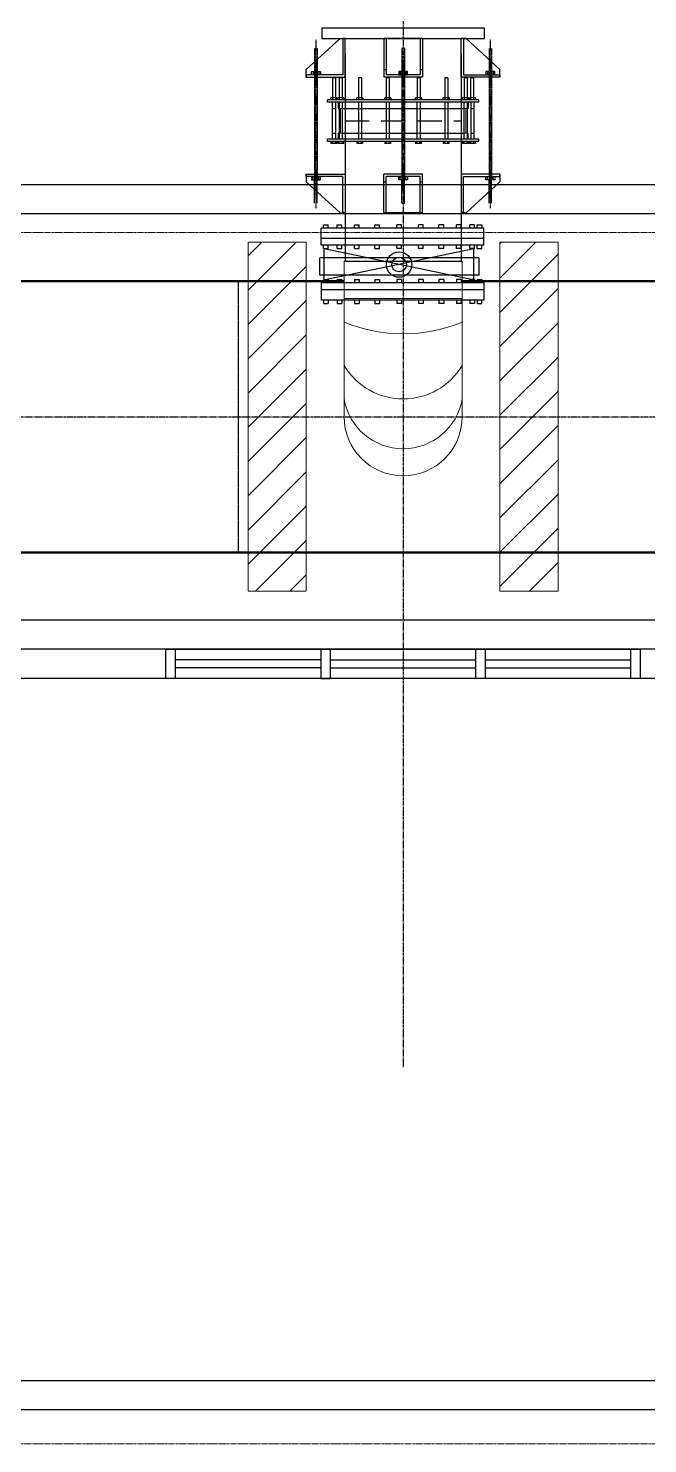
# Model space of a CAD drawing. Header units: inches. Extents: x 86328 to 235202, y 68629 to 184293.
# Drawn here: x 159816 to 163014, y 120941 to 128245 of the extents above; entities that cross this region are included whole.
import ezdxf

# ---------------------------------------------------------------- set-up
doc = ezdxf.new("R2010")
doc.units = ezdxf.units.IN
doc.header["$MEASUREMENT"] = 0
for name, pattern in [('CENTER', [2, 1.25, -0.25, 0.25, -0.25]), ('HIDDEN', [0.375, 0.25, -0.125]), ('PHANTOM2', [1.25, 0.625, -0.125, 0.125, -0.125, 0.125, -0.125])]:
    doc.linetypes.add(name, pattern=pattern)
for name, color, linetype, lineweight in [('.5', 8, 'Continuous', 0), ('DIM', 251, 'Continuous', 0), ('hid', 8, 'HIDDEN', 0)]:
    doc.layers.add(name, color=color, linetype=linetype, lineweight=lineweight)
for name, color, linetype in [('1', 1, 'CENTER'), ('2', 2, 'HIDDEN'), ('pipes', 2, 'Continuous'), ('sleeve type coupling', 1, 'Continuous'), ('steel elbow 90deg', 3, 'Continuous')]:
    doc.layers.add(name, color=color, linetype=linetype)

msp = doc.modelspace()

# ---------------------------------------------------------------- linework, layer by layer
at = {"layer": '.5', "color": 8, "linetype": 'CENTER', "ltscale": 10}
for p, q in [((193391.9, 127191.7), (128877.6, 127191.7)), ((193391.9, 120941.2), (128877.6, 120941.2))]:
    msp.add_line(p, q, dxfattribs=at)
at = {"color": 8, "linetype": 'PHANTOM2', "ltscale": 20}
for p, q in [((161751.3, 146225.9), (161751.3, 122881.3)), ((148901.3, 126240.5), (176383.6, 126240.5))]:
    msp.add_line(p, q, dxfattribs=at)
at = {"color": 8}
for p, q in [((161251.3, 128032.6), (161426.3, 128192.6)), ((162171.3, 128244.6), (161331.3, 128244.6)), ((161331.3, 128244.6), (161331.3, 128192.6)), ((161331.3, 128192.6), (162171.3, 128192.6)), ((161426.3, 128192.6), (161451.3, 128192.6)), ((161451.3, 128192.6), (161439.3, 128192.6)), ((161439.3, 128192.6), (161439.3, 128004.6)), ((161451.3, 127992.6), (161451.3, 128192.6)), ((161651.3, 128192.6), (161651.3, 127992.6)), ((161851.3, 128192.6), (161651.3, 128192.6)), ((161663.3, 128192.6), (161663.3, 128004.6)), ((161839.3, 128192.6), (161839.3, 128004.6)), ((161851.3, 128192.6), (161851.3, 127992.6)), ((162076.3, 128192.6), (162051.3, 128192.6)), ((162051.3, 128192.6), (162063.3, 128192.6)), ((162051.3, 127992.6), (162051.3, 128192.6)), ((162063.3, 128192.6), (162063.3, 128004.6)), ((162251.3, 128032.6), (162076.3, 128192.6)), ((162171.3, 128192.6), (162171.3, 128244.6)), ((161251.3, 127992.6), (161251.3, 128032.6)), ((161651.3, 128032.6), (161663.3, 128032.6)), ((161839.3, 128032.6), (161851.3, 128032.6)), ((162251.3, 127992.6), (162251.3, 128032.6)), ((161439.3, 128004.6), (161251.3, 128004.6)), ((161251.3, 128004.6), (161251.3, 127992.6)), ((161251.3, 127992.6), (161451.3, 127992.6)), ((161851.3, 127992.6), (161651.3, 127992.6)), ((161839.3, 128004.6), (161663.3, 128004.6)), ((162251.3, 127992.6), (162051.3, 127992.6)), ((162063.3, 128004.6), (162251.3, 128004.6)), ((162251.3, 128004.6), (162251.3, 127992.6)), ((161251.3, 127492.2), (161251.3, 127452.2)), ((161251.3, 127480.2), (161251.3, 127492.2)), ((161251.3, 127492.2), (161451.3, 127492.2)), ((161439.3, 127480.2), (161251.3, 127480.2)), ((161251.3, 127452.2), (161426.3, 127292.2)), ((161439.3, 127292.2), (161439.3, 127480.2)), ((161451.3, 127492.2), (161451.3, 127292.2)), ((161651.3, 127292.2), (161651.3, 127492.2)), ((161851.3, 127492.2), (161651.3, 127492.2)), ((161651.3, 127452.2), (161663.3, 127452.2)), ((161663.3, 127292.2), (161663.3, 127480.2)), ((161839.3, 127480.2), (161663.3, 127480.2)), ((161839.3, 127292.2), (161839.3, 127480.2)), ((161839.3, 127452.2), (161851.3, 127452.2)), ((161851.3, 127292.2), (161851.3, 127492.2)), ((162251.3, 127492.2), (162051.3, 127492.2)), ((162051.3, 127492.2), (162051.3, 127292.2)), ((162063.3, 127292.2), (162063.3, 127480.2)), ((162063.3, 127480.2), (162251.3, 127480.2)), ((162251.3, 127452.2), (162076.3, 127292.2)), ((162251.3, 127492.2), (162251.3, 127452.2)), ((162251.3, 127480.2), (162251.3, 127492.2)), ((161340.9, 127230.7), (161365.1, 127230.7)), ((161340.9, 127213.5), (161340.9, 127230.7)), ((161365.1, 127213.5), (161365.1, 127230.7)), ((161410.2, 127230.7), (161434.4, 127230.7)), ((161410.2, 127213.5), (161410.2, 127230.7)), ((161426.3, 127292.2), (161451.3, 127292.2)), ((161434.4, 127213.5), (161434.4, 127230.7)), ((161451.3, 127292.2), (161439.3, 127292.2)), ((161500.4, 127230.7), (161524.7, 127230.7)), ((161500.4, 127213.5), (161500.4, 127230.7)), ((161524.7, 127213.5), (161524.7, 127230.7)), ((161605.6, 127230.7), (161629.8, 127230.7)), ((161605.6, 127213.5), (161605.6, 127230.7)), ((161629.8, 127213.5), (161629.8, 127230.7)), ((161851.3, 127292.2), (161651.3, 127292.2)), ((161718.4, 127213.5), (161718.4, 127230.7)), ((161742.6, 127230.7), (161718.4, 127230.7)), ((161742.6, 127213.5), (161742.6, 127230.7)), ((161831.2, 127213.5), (161831.2, 127230.7)), ((161855.5, 127230.7), (161831.2, 127230.7)), ((161855.5, 127213.5), (161855.5, 127230.7)), ((161936.3, 127213.5), (161936.3, 127230.7)), ((161960.6, 127230.7), (161936.3, 127230.7)), ((161960.6, 127213.5), (161960.6, 127230.7)), ((162026.6, 127213.5), (162026.6, 127230.7)), ((162050.9, 127230.7), (162026.6, 127230.7)), ((162050.9, 127213.5), (162050.9, 127230.7)), ((162076.3, 127292.2), (162051.3, 127292.2)), ((162051.3, 127292.2), (162063.3, 127292.2)), ((162095.9, 127213.5), (162095.9, 127230.7)), ((162120.1, 127230.7), (162095.9, 127230.7)), ((162120.1, 127213.5), (162120.1, 127230.7)), ((162134.1, 127213.5), (162134.1, 127230.7)), ((162134.1, 127230.7), (162158.4, 127230.7)), ((162158.4, 127230.7), (162158.4, 127213.5)), ((162168.7, 127213.5), (161328.7, 127213.5)), ((161328.7, 127124.8), (161328.7, 127213.5)), ((162168.7, 127160.8), (161328.7, 127160.8)), ((162168.7, 127124.8), (162168.7, 127213.5)), ((162168.7, 127124.8), (161328.7, 127124.8)), ((161340.9, 127107.6), (161340.9, 127124.8)), ((161340.9, 126946.8), (162116.8, 127107.6)), ((161340.9, 127107.6), (161365.1, 127107.6)), ((161344.3, 127107.6), (162120.1, 126946.8)), ((161344.3, 126929.6), (161344.3, 127107.6)), ((161365.1, 127107.6), (161365.1, 127124.8)), ((161410.2, 127107.6), (161410.2, 127124.8)), ((161410.2, 127107.6), (161434.4, 127107.6)), ((161434.4, 127107.6), (161434.4, 127124.8)), ((161500.4, 127107.6), (161500.4, 127124.8)), ((161500.4, 127107.6), (161524.7, 127107.6)), ((161524.7, 127107.6), (161524.7, 127124.8)), ((161605.6, 127107.6), (161605.6, 127124.8)), ((161605.6, 127107.6), (161629.8, 127107.6)), ((161629.8, 127107.6), (161629.8, 127124.8)), ((161718.4, 127107.6), (161718.4, 127124.8)), ((161742.6, 127107.6), (161718.4, 127107.6)), ((161742.6, 127107.6), (161742.6, 127124.8)), ((161831.2, 127107.6), (161831.2, 127124.8)), ((161855.5, 127107.6), (161831.2, 127107.6)), ((161855.5, 127107.6), (161855.5, 127124.8)), ((161936.3, 127107.6), (161936.3, 127124.8)), ((161960.6, 127107.6), (161936.3, 127107.6)), ((161960.6, 127107.6), (161960.6, 127124.8)), ((162026.6, 127107.6), (162026.6, 127124.8)), ((162050.9, 127107.6), (162026.6, 127107.6)), ((162050.9, 127107.6), (162050.9, 127124.8)), ((162095.9, 127107.6), (162095.9, 127124.8)), ((162120.1, 127107.6), (162095.9, 127107.6)), ((162116.8, 126929.6), (162116.8, 127107.6)), ((162120.1, 127107.6), (162120.1, 127124.8)), ((162134.1, 127107.6), (162134.1, 127124.8)), ((162134.1, 127107.6), (162158.4, 127107.6)), ((162158.4, 127107.6), (162158.4, 127124.8)), ((161344.3, 127060.4), (161321.1, 127060.4)), ((162144.4, 127060.4), (162116.8, 127060.4)), ((161344.3, 126970.1), (161321.1, 126970.1)), ((161340.9, 126947.7), (161365.1, 126947.7)), ((161340.9, 126947.7), (161340.9, 126930.5)), ((161365.1, 126947.7), (161365.1, 126930.5)), ((161410.2, 126947.7), (161434.4, 126947.7)), ((161410.2, 126947.7), (161410.2, 126930.5)), ((161434.4, 126947.7), (161434.4, 126930.5)), ((161500.4, 126947.7), (161524.7, 126947.7)), ((161500.4, 126947.7), (161500.4, 126930.5)), ((161524.7, 126947.7), (161524.7, 126930.5)), ((161605.6, 126947.7), (161629.8, 126947.7)), ((161605.6, 126947.7), (161605.6, 126930.5)), ((161629.8, 126947.7), (161629.8, 126930.5)), ((161718.4, 126947.7), (161718.4, 126930.5)), ((161742.6, 126947.7), (161718.4, 126947.7)), ((161742.6, 126947.7), (161742.6, 126930.5)), ((161831.2, 126947.7), (161831.2, 126930.5)), ((161855.5, 126947.7), (161831.2, 126947.7)), ((161855.5, 126947.7), (161855.5, 126930.5)), ((161936.3, 126947.7), (161936.3, 126930.5)), ((161960.6, 126947.7), (161936.3, 126947.7)), ((161960.6, 126947.7), (161960.6, 126930.5)), ((162026.6, 126947.7), (162026.6, 126930.5)), ((162050.9, 126947.7), (162026.6, 126947.7)), ((162050.9, 126947.7), (162050.9, 126930.5)), ((162095.9, 126947.7), (162095.9, 126930.5)), ((162120.1, 126947.7), (162095.9, 126947.7)), ((162144.4, 126970.1), (162116.8, 126970.1)), ((162120.1, 126947.7), (162120.1, 126930.5)), ((162134.1, 126947.7), (162134.1, 126930.5)), ((162134.1, 126947.7), (162158.4, 126947.7)), ((162158.4, 126947.7), (162158.4, 126930.5)), ((161328.7, 126930.5), (161328.7, 126842.5)), ((162168.7, 126930.5), (161328.7, 126930.5)), ((162168.7, 126894.5), (161328.7, 126894.5)), ((162168.7, 126930.5), (162168.7, 126842.5)), ((162168.7, 126842.5), (161328.7, 126842.5)), ((161340.9, 126842.5), (161340.9, 126825.2)), ((161340.9, 126825.2), (161365.1, 126825.2)), ((161365.1, 126842.5), (161365.1, 126825.2)), ((161410.2, 126842.5), (161410.2, 126825.2)), ((161410.2, 126825.2), (161434.4, 126825.2)), ((161434.4, 126842.5), (161434.4, 126825.2)), ((161500.4, 126842.5), (161500.4, 126825.2)), ((161500.4, 126825.2), (161524.7, 126825.2)), ((161524.7, 126842.5), (161524.7, 126825.2)), ((161605.6, 126842.5), (161605.6, 126825.2)), ((161605.6, 126825.2), (161629.8, 126825.2)), ((161629.8, 126842.5), (161629.8, 126825.2)), ((161718.4, 126842.5), (161718.4, 126825.2)), ((161742.6, 126825.2), (161718.4, 126825.2)), ((161742.6, 126842.5), (161742.6, 126825.2)), ((161831.2, 126842.5), (161831.2, 126825.2)), ((161855.5, 126825.2), (161831.2, 126825.2)), ((161855.5, 126842.5), (161855.5, 126825.2)), ((161936.3, 126842.5), (161936.3, 126825.2)), ((161960.6, 126825.2), (161936.3, 126825.2)), ((161960.6, 126842.5), (161960.6, 126825.2)), ((162026.6, 126842.5), (162026.6, 126825.2)), ((162050.9, 126825.2), (162026.6, 126825.2)), ((162050.9, 126842.5), (162050.9, 126825.2)), ((162095.9, 126842.5), (162095.9, 126825.2)), ((162120.1, 126825.2), (162095.9, 126825.2)), ((162120.1, 126842.5), (162120.1, 126825.2)), ((162134.1, 126842.5), (162134.1, 126825.2)), ((162134.1, 126825.2), (162158.4, 126825.2)), ((162158.4, 126825.2), (162158.4, 126842.5))]:
    msp.add_line(p, q, dxfattribs=at)
at = {"color": 8, "lineweight": -3, "ltscale": 5}
msp.add_line((162164.1, 128244.6), (161338.5, 128244.6), dxfattribs=at)
at = {"color": 8, "linetype": 'HIDDEN'}
for p, q in [((161321.1, 126970.1), (161321.1, 127060.4)), ((162116.8, 127060.4), (161344.3, 127060.4)), ((162144.4, 126970.1), (162144.4, 127060.4)), ((162116.8, 126970.1), (161344.3, 126970.1))]:
    msp.add_line(p, q, dxfattribs=at)
at = {"color": 8}
for radius in [65.7, 37.5]:
    msp.add_circle((161730.5, 127025.3), radius, dxfattribs=at)
at = {"layer": '1', "color": 8, "linetype": 'CENTER', "ltscale": 0.09}
for p, q in [((161301.3, 128186.7), (161301.3, 127316.9)), ((162201.3, 128186.7), (162201.3, 127316.9))]:
    msp.add_line(p, q, dxfattribs=at)
at = {"layer": '1', "color": 8}
for p, q in [((161294.7, 128142.6), (161294.7, 127480.2)), ((161294.7, 128142.6), (161294.7, 128021.8)), ((161307.9, 128142.6), (161307.9, 127480.2)), ((161307.9, 128142.6), (161307.9, 128021.8)), ((161744.7, 128142.6), (161744.7, 127480.2)), ((161744.7, 128142.6), (161744.7, 128021.8)), ((161744.7, 128142.6), (161757.9, 128142.6)), ((161744.7, 128142.6), (161757.9, 128142.6)), ((161757.9, 128142.6), (161757.9, 127480.2)), ((161757.9, 128142.6), (161757.9, 128021.8)), ((162194.7, 128142.6), (162194.7, 127480.2)), ((162194.7, 128142.6), (162194.7, 128021.8)), ((162207.9, 128142.6), (162207.9, 127480.2)), ((162207.9, 128142.6), (162207.9, 128021.8)), ((161307.9, 128079.1), (161294.7, 128079.1)), ((161307.9, 128079.1), (161294.7, 128079.1)), ((161307.9, 128075.1), (161294.7, 128075.1)), ((161307.9, 128075.1), (161294.7, 128075.1)), ((161307.9, 128075.1), (161294.7, 128075.1)), ((161307.9, 128075.1), (161294.7, 128075.1)), ((161307.9, 128071), (161294.7, 128071)), ((161307.9, 128071), (161294.7, 128071)), ((161307.9, 128067.2), (161294.7, 128067.2)), ((161307.9, 128067.2), (161294.7, 128067.2)), ((161307.9, 128063.1), (161294.7, 128063.1)), ((161307.9, 128063.1), (161294.7, 128063.1)), ((161307.9, 128063.1), (161294.7, 128063.1)), ((161307.9, 128063.1), (161294.7, 128063.1)), ((161307.9, 128059), (161294.7, 128059)), ((161307.9, 128059), (161294.7, 128059)), ((161307.9, 128054.9), (161294.7, 128054.9)), ((161307.9, 128054.9), (161294.7, 128054.9)), ((161307.9, 128050.8), (161294.7, 128050.8)), ((161307.9, 128050.8), (161294.7, 128050.8)), ((161307.9, 128046.7), (161294.7, 128046.7)), ((161307.9, 128046.7), (161294.7, 128046.7)), ((161307.9, 128042.6), (161294.7, 128042.6)), ((161307.9, 128042.6), (161294.7, 128042.6)), ((161307.9, 128038.6), (161294.7, 128038.6)), ((161307.9, 128038.6), (161294.7, 128038.6)), ((161307.9, 128034.5), (161294.7, 128034.5)), ((161307.9, 128034.5), (161294.7, 128034.5)), ((161307.9, 128030.4), (161294.7, 128030.4)), ((161307.9, 128030.4), (161294.7, 128030.4)), ((161744.7, 128079.1), (161757.9, 128079.1)), ((161744.7, 128079.1), (161757.9, 128079.1)), ((161744.7, 128075.1), (161757.9, 128075.1)), ((161744.7, 128075.1), (161757.9, 128075.1)), ((161744.7, 128075.1), (161757.9, 128075.1)), ((161744.7, 128075.1), (161757.9, 128075.1)), ((161744.7, 128071), (161757.9, 128071)), ((161744.7, 128071), (161757.9, 128071)), ((161744.7, 128067.2), (161757.9, 128067.2)), ((161744.7, 128067.2), (161757.9, 128067.2)), ((161744.7, 128063.1), (161757.9, 128063.1)), ((161744.7, 128063.1), (161757.9, 128063.1)), ((161744.7, 128063.1), (161757.9, 128063.1)), ((161744.7, 128063.1), (161757.9, 128063.1)), ((161744.7, 128059), (161757.9, 128059)), ((161744.7, 128059), (161757.9, 128059)), ((161744.7, 128054.9), (161757.9, 128054.9)), ((161744.7, 128054.9), (161757.9, 128054.9)), ((161744.7, 128050.8), (161757.9, 128050.8)), ((161744.7, 128050.8), (161757.9, 128050.8)), ((161744.7, 128046.7), (161757.9, 128046.7)), ((161744.7, 128046.7), (161757.9, 128046.7)), ((161744.7, 128042.6), (161757.9, 128042.6)), ((161744.7, 128042.6), (161757.9, 128042.6)), ((161744.7, 128038.6), (161757.9, 128038.6)), ((161744.7, 128038.6), (161757.9, 128038.6)), ((161744.7, 128034.5), (161757.9, 128034.5)), ((161744.7, 128034.5), (161757.9, 128034.5)), ((161744.7, 128030.4), (161757.9, 128030.4)), ((161744.7, 128030.4), (161757.9, 128030.4)), ((162194.7, 128079.1), (162207.9, 128079.1)), ((162194.7, 128079.1), (162207.9, 128079.1)), ((162194.7, 128075.1), (162207.9, 128075.1)), ((162194.7, 128075.1), (162207.9, 128075.1)), ((162194.7, 128075.1), (162207.9, 128075.1)), ((162194.7, 128075.1), (162207.9, 128075.1)), ((162194.7, 128071), (162207.9, 128071)), ((162194.7, 128071), (162207.9, 128071)), ((162194.7, 128067.2), (162207.9, 128067.2)), ((162194.7, 128067.2), (162207.9, 128067.2)), ((162194.7, 128063.1), (162207.9, 128063.1)), ((162194.7, 128063.1), (162207.9, 128063.1)), ((162194.7, 128063.1), (162207.9, 128063.1)), ((162194.7, 128063.1), (162207.9, 128063.1)), ((162194.7, 128059), (162207.9, 128059)), ((162194.7, 128059), (162207.9, 128059)), ((162194.7, 128054.9), (162207.9, 128054.9)), ((162194.7, 128054.9), (162207.9, 128054.9)), ((162194.7, 128050.8), (162207.9, 128050.8)), ((162194.7, 128050.8), (162207.9, 128050.8)), ((162194.7, 128046.7), (162207.9, 128046.7)), ((162194.7, 128046.7), (162207.9, 128046.7)), ((162194.7, 128042.6), (162207.9, 128042.6)), ((162194.7, 128042.6), (162207.9, 128042.6)), ((162194.7, 128038.6), (162207.9, 128038.6)), ((162194.7, 128038.6), (162207.9, 128038.6)), ((162194.7, 128034.5), (162207.9, 128034.5)), ((162194.7, 128034.5), (162207.9, 128034.5)), ((162194.7, 128030.4), (162207.9, 128030.4)), ((162194.7, 128030.4), (162207.9, 128030.4)), ((161278.5, 128004.6), (161278.5, 128021.8)), ((161278.5, 128021.8), (161324.1, 128021.8)), ((161278.5, 128004.6), (161278.5, 128021.8)), ((161278.5, 128021.8), (161324.1, 128021.8)), ((161324.1, 128004.6), (161278.5, 128004.6)), ((161324.1, 128004.6), (161278.5, 128004.6)), ((161286.7, 128021.8), (161286.7, 128004.6)), ((161286.7, 128021.8), (161286.7, 128004.6)), ((161307.9, 128026.3), (161294.7, 128026.3)), ((161307.9, 128026.3), (161294.7, 128026.3)), ((161307.9, 128022.2), (161294.7, 128022.2)), ((161307.9, 128022.2), (161294.7, 128022.2)), ((161307.9, 128001.8), (161294.7, 128001.8)), ((161307.9, 128001.8), (161294.7, 128001.8)), ((161307.9, 127997.7), (161294.7, 127997.7)), ((161307.9, 127997.7), (161294.7, 127997.7)), ((161307.9, 127993.6), (161294.7, 127993.6)), ((161307.9, 127993.6), (161294.7, 127993.6)), ((161307.9, 127989.5), (161294.7, 127989.5)), ((161307.9, 127989.5), (161294.7, 127989.5)), ((161307.9, 127985.4), (161294.7, 127985.4)), ((161307.9, 127985.4), (161294.7, 127985.4)), ((161307.9, 127981.3), (161294.7, 127981.3)), ((161307.9, 127981.3), (161294.7, 127981.3)), ((161307.9, 127977.3), (161294.7, 127977.3)), ((161307.9, 127977.3), (161294.7, 127977.3)), ((161307.9, 127973.2), (161294.7, 127973.2)), ((161307.9, 127973.2), (161294.7, 127973.2)), ((161315.9, 128021.8), (161315.9, 128004.6)), ((161315.9, 128021.8), (161315.9, 128004.6)), ((161324.1, 128021.8), (161324.1, 128004.6)), ((161324.1, 128021.8), (161324.1, 128004.6)), ((161774.1, 128021.8), (161728.5, 128021.8)), ((161728.5, 128021.8), (161728.5, 128004.6)), ((161774.1, 128021.8), (161728.5, 128021.8)), ((161728.5, 128021.8), (161728.5, 128004.6)), ((161728.5, 128004.6), (161774.1, 128004.6)), ((161728.5, 128004.6), (161774.1, 128004.6)), ((161736.7, 128021.8), (161736.7, 128004.6)), ((161736.7, 128021.8), (161736.7, 128004.6)), ((161744.7, 128026.3), (161757.9, 128026.3)), ((161744.7, 128026.3), (161757.9, 128026.3)), ((161744.7, 128022.2), (161757.9, 128022.2)), ((161744.7, 128022.2), (161757.9, 128022.2)), ((161744.7, 128001.8), (161757.9, 128001.8)), ((161744.7, 128001.8), (161757.9, 128001.8)), ((161744.7, 127997.7), (161757.9, 127997.7)), ((161744.7, 127997.7), (161757.9, 127997.7)), ((161744.7, 127993.6), (161757.9, 127993.6)), ((161744.7, 127993.6), (161757.9, 127993.6)), ((161744.7, 127989.5), (161757.9, 127989.5)), ((161744.7, 127989.5), (161757.9, 127989.5)), ((161744.7, 127985.4), (161757.9, 127985.4)), ((161744.7, 127985.4), (161757.9, 127985.4)), ((161744.7, 127981.3), (161757.9, 127981.3)), ((161744.7, 127981.3), (161757.9, 127981.3)), ((161744.7, 127977.3), (161757.9, 127977.3)), ((161744.7, 127977.3), (161757.9, 127977.3)), ((161744.7, 127973.2), (161757.9, 127973.2)), ((161744.7, 127973.2), (161757.9, 127973.2)), ((161765.9, 128021.8), (161765.9, 128004.6)), ((161765.9, 128021.8), (161765.9, 128004.6)), ((161774.1, 128004.6), (161774.1, 128021.8)), ((161774.1, 128004.6), (161774.1, 128021.8)), ((162224.1, 128021.8), (162178.5, 128021.8)), ((162178.5, 128021.8), (162178.5, 128004.6)), ((162224.1, 128021.8), (162178.5, 128021.8)), ((162178.5, 128021.8), (162178.5, 128004.6)), ((162178.5, 128004.6), (162224.1, 128004.6)), ((162178.5, 128004.6), (162224.1, 128004.6)), ((162186.7, 128021.8), (162186.7, 128004.6)), ((162186.7, 128021.8), (162186.7, 128004.6)), ((162194.7, 128026.3), (162207.9, 128026.3)), ((162194.7, 128026.3), (162207.9, 128026.3)), ((162194.7, 128022.2), (162207.9, 128022.2)), ((162194.7, 128022.2), (162207.9, 128022.2)), ((162194.7, 128001.8), (162207.9, 128001.8)), ((162194.7, 128001.8), (162207.9, 128001.8)), ((162194.7, 127997.7), (162207.9, 127997.7)), ((162194.7, 127997.7), (162207.9, 127997.7)), ((162194.7, 127993.6), (162207.9, 127993.6)), ((162194.7, 127993.6), (162207.9, 127993.6)), ((162194.7, 127989.5), (162207.9, 127989.5)), ((162194.7, 127989.5), (162207.9, 127989.5)), ((162194.7, 127985.4), (162207.9, 127985.4)), ((162194.7, 127985.4), (162207.9, 127985.4)), ((162194.7, 127981.3), (162207.9, 127981.3)), ((162194.7, 127981.3), (162207.9, 127981.3)), ((162194.7, 127977.3), (162207.9, 127977.3)), ((162194.7, 127977.3), (162207.9, 127977.3)), ((162194.7, 127973.2), (162207.9, 127973.2)), ((162194.7, 127973.2), (162207.9, 127973.2)), ((162215.9, 128021.8), (162215.9, 128004.6)), ((162215.9, 128021.8), (162215.9, 128004.6)), ((162224.1, 128004.6), (162224.1, 128021.8)), ((162224.1, 128004.6), (162224.1, 128021.8)), ((161278.5, 127480.2), (161278.5, 127463)), ((161324.1, 127480.2), (161278.5, 127480.2)), ((161278.5, 127480.2), (161278.5, 127463)), ((161324.1, 127480.2), (161278.5, 127480.2)), ((161278.5, 127463), (161324.1, 127463)), ((161278.5, 127463), (161324.1, 127463)), ((161286.7, 127463), (161286.7, 127480.2)), ((161286.7, 127463), (161286.7, 127480.2)), ((161307.9, 127511.5), (161294.7, 127511.5)), ((161307.9, 127511.5), (161294.7, 127511.5)), ((161307.9, 127507.5), (161294.7, 127507.5)), ((161307.9, 127507.5), (161294.7, 127507.5)), ((161307.9, 127503.4), (161294.7, 127503.4)), ((161307.9, 127503.4), (161294.7, 127503.4)), ((161307.9, 127499.3), (161294.7, 127499.3)), ((161307.9, 127499.3), (161294.7, 127499.3)), ((161307.9, 127495.2), (161294.7, 127495.2)), ((161307.9, 127495.2), (161294.7, 127495.2)), ((161307.9, 127491.1), (161294.7, 127491.1)), ((161307.9, 127491.1), (161294.7, 127491.1)), ((161307.9, 127487), (161294.7, 127487)), ((161307.9, 127487), (161294.7, 127487)), ((161307.9, 127482.9), (161294.7, 127482.9)), ((161307.9, 127482.9), (161294.7, 127482.9)), ((161294.7, 127342.2), (161294.7, 127463)), ((161307.9, 127462.5), (161294.7, 127462.5)), ((161307.9, 127462.5), (161294.7, 127462.5)), ((161307.9, 127458.4), (161294.7, 127458.4)), ((161307.9, 127458.4), (161294.7, 127458.4)), ((161307.9, 127454.3), (161294.7, 127454.3)), ((161307.9, 127454.3), (161294.7, 127454.3)), ((161307.9, 127450.2), (161294.7, 127450.2)), ((161307.9, 127450.2), (161294.7, 127450.2)), ((161307.9, 127446.2), (161294.7, 127446.2)), ((161307.9, 127446.2), (161294.7, 127446.2)), ((161307.9, 127342.2), (161307.9, 127463)), ((161315.9, 127463), (161315.9, 127480.2)), ((161315.9, 127463), (161315.9, 127480.2)), ((161324.1, 127463), (161324.1, 127480.2)), ((161324.1, 127463), (161324.1, 127480.2)), ((161728.5, 127463), (161728.5, 127480.2)), ((161728.5, 127480.2), (161774.1, 127480.2)), ((161728.5, 127463), (161728.5, 127480.2)), ((161728.5, 127480.2), (161774.1, 127480.2)), ((161774.1, 127463), (161728.5, 127463)), ((161774.1, 127463), (161728.5, 127463)), ((161736.7, 127463), (161736.7, 127480.2)), ((161736.7, 127463), (161736.7, 127480.2)), ((161744.7, 127511.5), (161757.9, 127511.5)), ((161744.7, 127511.5), (161757.9, 127511.5)), ((161744.7, 127507.5), (161757.9, 127507.5)), ((161744.7, 127507.5), (161757.9, 127507.5)), ((161744.7, 127503.4), (161757.9, 127503.4)), ((161744.7, 127503.4), (161757.9, 127503.4)), ((161744.7, 127499.3), (161757.9, 127499.3)), ((161744.7, 127499.3), (161757.9, 127499.3)), ((161744.7, 127495.2), (161757.9, 127495.2)), ((161744.7, 127495.2), (161757.9, 127495.2)), ((161744.7, 127491.1), (161757.9, 127491.1)), ((161744.7, 127491.1), (161757.9, 127491.1)), ((161744.7, 127487), (161757.9, 127487)), ((161744.7, 127487), (161757.9, 127487)), ((161744.7, 127482.9), (161757.9, 127482.9)), ((161744.7, 127482.9), (161757.9, 127482.9)), ((161744.7, 127342.2), (161744.7, 127463)), ((161744.7, 127462.5), (161757.9, 127462.5)), ((161744.7, 127462.5), (161757.9, 127462.5)), ((161744.7, 127458.4), (161757.9, 127458.4)), ((161744.7, 127458.4), (161757.9, 127458.4)), ((161744.7, 127454.3), (161757.9, 127454.3)), ((161744.7, 127454.3), (161757.9, 127454.3)), ((161744.7, 127450.2), (161757.9, 127450.2)), ((161744.7, 127450.2), (161757.9, 127450.2)), ((161744.7, 127446.2), (161757.9, 127446.2)), ((161744.7, 127446.2), (161757.9, 127446.2)), ((161757.9, 127342.2), (161757.9, 127463)), ((161765.9, 127463), (161765.9, 127480.2)), ((161765.9, 127463), (161765.9, 127480.2)), ((161774.1, 127480.2), (161774.1, 127463)), ((161774.1, 127480.2), (161774.1, 127463)), ((162178.5, 127463), (162178.5, 127480.2)), ((162178.5, 127480.2), (162224.1, 127480.2)), ((162178.5, 127463), (162178.5, 127480.2)), ((162178.5, 127480.2), (162224.1, 127480.2)), ((162224.1, 127463), (162178.5, 127463)), ((162224.1, 127463), (162178.5, 127463)), ((162186.7, 127463), (162186.7, 127480.2)), ((162186.7, 127463), (162186.7, 127480.2)), ((162194.7, 127511.5), (162207.9, 127511.5)), ((162194.7, 127511.5), (162207.9, 127511.5)), ((162194.7, 127507.5), (162207.9, 127507.5)), ((162194.7, 127507.5), (162207.9, 127507.5)), ((162194.7, 127503.4), (162207.9, 127503.4)), ((162194.7, 127503.4), (162207.9, 127503.4)), ((162194.7, 127499.3), (162207.9, 127499.3)), ((162194.7, 127499.3), (162207.9, 127499.3)), ((162194.7, 127495.2), (162207.9, 127495.2)), ((162194.7, 127495.2), (162207.9, 127495.2)), ((162194.7, 127491.1), (162207.9, 127491.1)), ((162194.7, 127491.1), (162207.9, 127491.1)), ((162194.7, 127487), (162207.9, 127487)), ((162194.7, 127487), (162207.9, 127487)), ((162194.7, 127482.9), (162207.9, 127482.9)), ((162194.7, 127482.9), (162207.9, 127482.9)), ((162194.7, 127342.2), (162194.7, 127463)), ((162194.7, 127462.5), (162207.9, 127462.5)), ((162194.7, 127462.5), (162207.9, 127462.5)), ((162194.7, 127458.4), (162207.9, 127458.4)), ((162194.7, 127458.4), (162207.9, 127458.4)), ((162194.7, 127454.3), (162207.9, 127454.3)), ((162194.7, 127454.3), (162207.9, 127454.3)), ((162194.7, 127450.2), (162207.9, 127450.2)), ((162194.7, 127450.2), (162207.9, 127450.2)), ((162194.7, 127446.2), (162207.9, 127446.2)), ((162194.7, 127446.2), (162207.9, 127446.2)), ((162207.9, 127342.2), (162207.9, 127463)), ((162215.9, 127463), (162215.9, 127480.2)), ((162215.9, 127463), (162215.9, 127480.2)), ((162224.1, 127480.2), (162224.1, 127463)), ((162224.1, 127480.2), (162224.1, 127463)), ((161307.9, 127442.1), (161294.7, 127442.1)), ((161307.9, 127442.1), (161294.7, 127442.1)), ((161307.9, 127438), (161294.7, 127438)), ((161307.9, 127438), (161294.7, 127438)), ((161307.9, 127433.9), (161294.7, 127433.9)), ((161307.9, 127433.9), (161294.7, 127433.9)), ((161307.9, 127429.8), (161294.7, 127429.8)), ((161307.9, 127429.8), (161294.7, 127429.8)), ((161307.9, 127425.7), (161294.7, 127425.7)), ((161307.9, 127425.7), (161294.7, 127425.7)), ((161307.9, 127421.6), (161294.7, 127421.6)), ((161307.9, 127421.6), (161294.7, 127421.6)), ((161307.9, 127421.6), (161294.7, 127421.6)), ((161307.9, 127421.6), (161294.7, 127421.6)), ((161307.9, 127417.6), (161294.7, 127417.6)), ((161307.9, 127417.6), (161294.7, 127417.6)), ((161307.9, 127413.7), (161294.7, 127413.7)), ((161307.9, 127413.7), (161294.7, 127413.7)), ((161307.9, 127409.7), (161294.7, 127409.7)), ((161307.9, 127409.7), (161294.7, 127409.7)), ((161307.9, 127409.7), (161294.7, 127409.7)), ((161307.9, 127409.7), (161294.7, 127409.7)), ((161307.9, 127405.6), (161294.7, 127405.6)), ((161307.9, 127405.6), (161294.7, 127405.6)), ((161744.7, 127442.1), (161757.9, 127442.1)), ((161744.7, 127442.1), (161757.9, 127442.1)), ((161744.7, 127438), (161757.9, 127438)), ((161744.7, 127438), (161757.9, 127438)), ((161744.7, 127433.9), (161757.9, 127433.9)), ((161744.7, 127433.9), (161757.9, 127433.9)), ((161744.7, 127429.8), (161757.9, 127429.8)), ((161744.7, 127429.8), (161757.9, 127429.8)), ((161744.7, 127425.7), (161757.9, 127425.7)), ((161744.7, 127425.7), (161757.9, 127425.7)), ((161744.7, 127421.6), (161757.9, 127421.6)), ((161744.7, 127421.6), (161757.9, 127421.6)), ((161744.7, 127421.6), (161757.9, 127421.6)), ((161744.7, 127421.6), (161757.9, 127421.6)), ((161744.7, 127417.6), (161757.9, 127417.6)), ((161744.7, 127417.6), (161757.9, 127417.6)), ((161744.7, 127413.7), (161757.9, 127413.7)), ((161744.7, 127413.7), (161757.9, 127413.7)), ((161744.7, 127409.7), (161757.9, 127409.7)), ((161744.7, 127409.7), (161757.9, 127409.7)), ((161744.7, 127409.7), (161757.9, 127409.7)), ((161744.7, 127409.7), (161757.9, 127409.7)), ((161744.7, 127405.6), (161757.9, 127405.6)), ((161744.7, 127405.6), (161757.9, 127405.6)), ((162194.7, 127442.1), (162207.9, 127442.1)), ((162194.7, 127442.1), (162207.9, 127442.1)), ((162194.7, 127438), (162207.9, 127438)), ((162194.7, 127438), (162207.9, 127438)), ((162194.7, 127433.9), (162207.9, 127433.9)), ((162194.7, 127433.9), (162207.9, 127433.9)), ((162194.7, 127429.8), (162207.9, 127429.8)), ((162194.7, 127429.8), (162207.9, 127429.8)), ((162194.7, 127425.7), (162207.9, 127425.7)), ((162194.7, 127425.7), (162207.9, 127425.7)), ((162194.7, 127421.6), (162207.9, 127421.6)), ((162194.7, 127421.6), (162207.9, 127421.6)), ((162194.7, 127421.6), (162207.9, 127421.6)), ((162194.7, 127421.6), (162207.9, 127421.6)), ((162194.7, 127417.6), (162207.9, 127417.6)), ((162194.7, 127417.6), (162207.9, 127417.6)), ((161744.7, 127342.2), (161757.9, 127342.2)), ((161744.7, 127342.2), (161757.9, 127342.2)), ((160901.3, 125540.5), (160901.3, 126940.5))]:
    msp.add_line(p, q, dxfattribs=at)
at = {"layer": '1', "color": 8, "linetype": 'HIDDEN', "ltscale": 0.009}
for p, q in [((161294.7, 128004.6), (161294.7, 128021.8)), ((161307.9, 128018.1), (161294.7, 128018.1)), ((161307.9, 128018.1), (161294.7, 128018.1)), ((161307.9, 128014), (161294.7, 128014)), ((161307.9, 128014), (161294.7, 128014)), ((161307.9, 128010), (161294.7, 128010)), ((161307.9, 128010), (161294.7, 128010)), ((161307.9, 128005.9), (161294.7, 128005.9)), ((161307.9, 128005.9), (161294.7, 128005.9)), ((161307.9, 128004.6), (161307.9, 128021.8)), ((161744.7, 128004.6), (161744.7, 128021.8)), ((161744.7, 128018.1), (161757.9, 128018.1)), ((161744.7, 128018.1), (161757.9, 128018.1)), ((161744.7, 128014), (161757.9, 128014)), ((161744.7, 128014), (161757.9, 128014)), ((161744.7, 128010), (161757.9, 128010)), ((161744.7, 128010), (161757.9, 128010)), ((161744.7, 128005.9), (161757.9, 128005.9)), ((161744.7, 128005.9), (161757.9, 128005.9)), ((161757.9, 128004.6), (161757.9, 128021.8)), ((162194.7, 128004.6), (162194.7, 128021.8)), ((162194.7, 128018.1), (162207.9, 128018.1)), ((162194.7, 128018.1), (162207.9, 128018.1)), ((162194.7, 128014), (162207.9, 128014)), ((162194.7, 128014), (162207.9, 128014)), ((162194.7, 128010), (162207.9, 128010)), ((162194.7, 128010), (162207.9, 128010)), ((162194.7, 128005.9), (162207.9, 128005.9)), ((162194.7, 128005.9), (162207.9, 128005.9)), ((162207.9, 128004.6), (162207.9, 128021.8)), ((161294.7, 127480.2), (161294.7, 127463)), ((161307.9, 127478.8), (161294.7, 127478.8)), ((161307.9, 127478.8), (161294.7, 127478.8)), ((161307.9, 127474.8), (161294.7, 127474.8)), ((161307.9, 127474.8), (161294.7, 127474.8)), ((161307.9, 127470.7), (161294.7, 127470.7)), ((161307.9, 127470.7), (161294.7, 127470.7)), ((161307.9, 127466.6), (161294.7, 127466.6)), ((161307.9, 127466.6), (161294.7, 127466.6)), ((161307.9, 127480.2), (161307.9, 127463)), ((161744.7, 127480.2), (161744.7, 127463)), ((161744.7, 127478.8), (161757.9, 127478.8)), ((161744.7, 127478.8), (161757.9, 127478.8)), ((161744.7, 127474.8), (161757.9, 127474.8)), ((161744.7, 127474.8), (161757.9, 127474.8)), ((161744.7, 127470.7), (161757.9, 127470.7)), ((161744.7, 127470.7), (161757.9, 127470.7)), ((161744.7, 127466.6), (161757.9, 127466.6)), ((161744.7, 127466.6), (161757.9, 127466.6)), ((161757.9, 127480.2), (161757.9, 127463)), ((162194.7, 127480.2), (162194.7, 127463)), ((162194.7, 127478.8), (162207.9, 127478.8)), ((162194.7, 127478.8), (162207.9, 127478.8)), ((162194.7, 127474.8), (162207.9, 127474.8)), ((162194.7, 127474.8), (162207.9, 127474.8)), ((162194.7, 127470.7), (162207.9, 127470.7)), ((162194.7, 127470.7), (162207.9, 127470.7)), ((162194.7, 127466.6), (162207.9, 127466.6)), ((162194.7, 127466.6), (162207.9, 127466.6)), ((162207.9, 127480.2), (162207.9, 127463))]:
    msp.add_line(p, q, dxfattribs=at)
at = {"layer": '2', "color": 8, "linetype": 'HIDDEN', "ltscale": 500}
msp.add_line((161451.3, 127767.4), (162051.3, 127767.4), dxfattribs=at)
at = {"layer": 'DIM', "color": 8, "linetype": 'HIDDEN', "lineweight": 25, "ltscale": 10}
for p, q in [((150431.1, 127439), (177576.3, 127439)), ((150581.1, 127289), (177426.3, 127289)), ((177426.3, 125190.4), (150581.1, 125190.4)), ((177576.3, 125040.4), (150431.1, 125040.4)), ((163801.3, 125040.4), (159701.3, 125040.4)), ((160526.3, 124890.4), (160526.3, 125040.4)), ((160526.3, 125040.4), (162976.3, 125040.4)), ((160526.3, 124890.4), (160526.3, 125040.4)), ((160576.3, 124890.4), (160576.3, 125040.4)), ((161376.3, 125040.4), (161326.3, 125040.4)), ((161326.3, 125040.4), (161326.3, 124890.4)), ((161376.3, 124890.4), (161376.3, 125040.4)), ((162126.3, 124890.4), (162126.3, 125040.4)), ((162176.3, 124890.4), (162176.3, 125040.4)), ((162926.3, 124890.4), (162926.3, 125040.4)), ((162976.3, 124890.4), (162976.3, 125040.4)), ((162976.3, 124890.4), (162976.3, 125040.4)), ((161326.3, 124985.4), (160576.3, 124985.4)), ((161376.3, 124985.4), (162126.3, 124985.4)), ((162176.3, 124985.4), (162926.3, 124985.4)), ((163801.3, 124890.4), (159701.3, 124890.4)), ((162976.3, 124890.4), (160526.3, 124890.4)), ((161326.3, 124945.4), (160576.3, 124945.4)), ((161326.3, 124890.4), (161376.3, 124890.4)), ((161376.3, 124945.4), (162126.3, 124945.4)), ((162176.3, 124945.4), (162926.3, 124945.4)), ((186276.3, 121265.4), (150726.3, 121265.4)), ((163776.3, 121115.4), (159725.9, 121115.4))]:
    msp.add_line(p, q, dxfattribs=at)
at = {"layer": 'DIM', "color": 8, "linetype": 'HIDDEN', "ltscale": 7}
for p, q in [((160951.3, 127140.5), (160951.3, 125340.5)), ((161251.3, 127140.5), (160951.3, 127140.5)), ((161251.3, 125340.5), (161251.3, 127140.5)), ((162251.3, 125340.5), (162251.3, 127140.5)), ((162251.3, 127140.5), (162551.3, 127140.5)), ((162551.3, 127140.5), (162551.3, 125340.5)), ((160951.3, 125340.5), (161251.3, 125340.5)), ((162551.3, 125340.5), (162251.3, 125340.5))]:
    msp.add_line(p, q, dxfattribs=at)
at = {"layer": 'DIM', "color": 8, "linetype": 'Continuous'}
for p, q in [((160951.3, 127069.7), (161022.1, 127140.5)), ((160951.3, 126892.9), (161198.8, 127140.5)), ((162251.3, 127132.3), (162259.5, 127140.5)), ((162251.3, 126955.5), (162436.3, 127140.5)), ((162251.3, 126778.7), (162551.3, 127078.7)), ((160951.3, 126716.2), (161251.3, 127016.2)), ((162251.3, 126602), (162551.3, 126902)), ((160951.3, 126539.4), (161251.3, 126839.4)), ((162251.3, 126425.2), (162551.3, 126725.2)), ((160951.3, 126362.6), (161251.3, 126662.6)), ((162251.3, 126248.4), (162551.3, 126548.4)), ((160951.3, 126185.8), (161251.3, 126485.8)), ((162251.3, 126071.6), (162551.3, 126371.6)), ((160951.3, 126009.1), (161251.3, 126309.1)), ((160951.3, 125832.3), (161251.3, 126132.3)), ((162251.3, 125894.8), (162551.3, 126194.8)), ((162251.3, 125718.1), (162551.3, 126018.1)), ((160951.3, 125655.5), (161251.3, 125955.5)), ((162251.3, 125541.3), (162551.3, 125841.3)), ((160951.3, 125478.7), (161251.3, 125778.7)), ((162251.3, 125364.5), (162551.3, 125664.5)), ((160989.8, 125340.5), (161251.3, 125602)), ((162404.1, 125340.5), (162551.3, 125487.7)), ((161166.6, 125340.5), (161251.3, 125425.2))]:
    msp.add_line(p, q, dxfattribs=at)
at = {"layer": 'DIM', "color": 8}
for p, q in [((161446.5, 126240.5), (161446.5, 127043.4)), ((162056.1, 126240.5), (162056.1, 127043.4)), ((161446.5, 126850), (162056.1, 126850))]:
    msp.add_line(p, q, dxfattribs=at)
at = {"layer": 'DIM', "color": 8, "lineweight": 50}
for p, q in [((160751.3, 126940.5), (158251.3, 126940.5)), ((161446.5, 126940.5), (160751.3, 126940.5)), ((163201.4, 126940.5), (162056.1, 126940.5)), ((163201.4, 125540.5), (151751.3, 125540.5))]:
    msp.add_line(p, q, dxfattribs=at)
at = {"layer": 'DIM', "color": 8}
for centre, radius, start, end in [((161751.3, 127464.5), 796.4, 247.5, 292.5), ((161751.3, 126687.4), 355.3, 210.94084, 329.05916), ((161751.3, 126383.9), 308.9, 189.42017, 350.57983), ((161751.3, 126240.5), 304.8, 180, 0)]:
    msp.add_arc(centre, radius, start, end, dxfattribs=at)
at = {"layer": 'hid', "color": 8, "ltscale": 0.1}
for p, q in [((161421.2, 127831.1), (161437.2, 127831.1)), ((161421.2, 127831.1), (161437.2, 127831.1)), ((161427.5, 127703.7), (161427.5, 127831.1)), ((162065.4, 127831.1), (162081.4, 127831.1)), ((162081.4, 127831.1), (162065.4, 127831.1)), ((162075.1, 127703.7), (162075.1, 127831.1)), ((161421.2, 127703.7), (161437.2, 127703.7)), ((161421.2, 127703.7), (161437.2, 127703.7)), ((162065.4, 127703.7), (162081.4, 127703.7)), ((162081.4, 127703.7), (162065.4, 127703.7))]:
    msp.add_line(p, q, dxfattribs=at)
at = {"layer": 'pipes', "color": 8, "ltscale": 2000}
for p, q in [((161451.3, 128113.2), (161451.3, 127043.4)), ((162051.3, 128113.2), (162051.3, 127043.4))]:
    msp.add_line(p, q, dxfattribs=at)
at = {"layer": 'sleeve type coupling', "color": 8}
for p, q in [((161386.1, 127989.7), (161386.1, 127875.1)), ((161401.5, 127989.7), (161386.1, 127989.7)), ((161401.5, 127989.7), (161401.5, 127875.1)), ((161421.5, 127989.7), (161421.5, 127875.1)), ((161436.9, 127989.7), (161421.5, 127989.7)), ((161436.9, 127989.7), (161436.9, 127875.1)), ((161520.7, 127989.7), (161520.7, 127875.1)), ((161536.1, 127989.7), (161520.7, 127989.7)), ((161536.1, 127989.7), (161536.1, 127875.1)), ((161664, 127989.7), (161664, 127875.1)), ((161679.5, 127989.7), (161664, 127989.7)), ((161679.5, 127989.7), (161679.5, 127875.1)), ((161823.1, 127989.7), (161823.1, 127875.1)), ((161838.6, 127989.7), (161823.1, 127989.7)), ((161838.6, 127989.7), (161838.6, 127875.1)), ((161966.5, 127989.7), (161966.5, 127875.1)), ((161981.9, 127989.7), (161966.5, 127989.7)), ((161981.9, 127989.7), (161981.9, 127875.1)), ((162065.7, 127989.7), (162065.7, 127875.1)), ((162081.1, 127989.7), (162065.7, 127989.7)), ((162081.1, 127989.7), (162081.1, 127875.1)), ((162116.8, 127989.7), (162100.8, 127989.7)), ((162100.8, 127875.1), (162100.8, 127989.7)), ((162116.8, 127875.1), (162116.8, 127989.7)), ((161409.2, 127885.4), (161378.4, 127885.4)), ((161378.4, 127875.1), (161378.4, 127885.4)), ((161409.2, 127885.4), (161409.2, 127875.1)), ((161444.6, 127885.4), (161413.8, 127885.4)), ((161413.8, 127875.1), (161413.8, 127885.4)), ((161444.6, 127885.4), (161444.6, 127875.1)), ((161543.8, 127885.4), (161513, 127885.4)), ((161513, 127875.1), (161513, 127885.4)), ((161543.8, 127885.4), (161543.8, 127875.1)), ((161687.2, 127885.4), (161656.3, 127885.4)), ((161656.3, 127875.1), (161656.3, 127885.4)), ((161687.2, 127885.4), (161687.2, 127875.1)), ((161846.3, 127885.4), (161815.4, 127885.4)), ((161815.4, 127875.1), (161815.4, 127885.4)), ((161846.3, 127885.4), (161846.3, 127875.1)), ((161958.8, 127875.1), (161958.8, 127885.4)), ((161989.6, 127885.4), (161958.8, 127885.4)), ((161989.6, 127885.4), (161989.6, 127875.1)), ((162088.8, 127885.4), (162058, 127885.4)), ((162058, 127875.1), (162058, 127885.4)), ((162088.8, 127885.4), (162088.8, 127875.1)), ((162124.2, 127885.4), (162093.4, 127885.4)), ((162093.4, 127875.1), (162093.4, 127885.4)), ((162124.2, 127885.4), (162124.2, 127875.1)), ((161361.3, 127863.1), (161361.3, 127875.1)), ((162141.3, 127875.1), (161361.3, 127875.1)), ((162141.3, 127863.1), (161361.3, 127863.1)), ((161385.8, 127863.1), (161385.8, 127671.7)), ((161401.8, 127863.1), (161401.8, 127671.7)), ((161415.5, 127863.1), (161415.5, 127831.1)), ((161421.5, 127863.1), (161415.5, 127863.1)), ((161415.5, 127831.1), (161421.2, 127831.1)), ((161421.2, 127863.1), (161421.2, 127671.7)), ((161437.2, 127863.1), (161437.2, 127671.7)), ((161437.2, 127831.1), (161520.4, 127831.1)), ((161520.4, 127863.1), (161520.4, 127671.7)), ((161536.4, 127863.1), (161536.4, 127671.7)), ((161536.4, 127831.1), (161663.7, 127831.1)), ((161663.7, 127863.1), (161663.7, 127671.7)), ((161679.7, 127863.1), (161679.7, 127671.7)), ((161679.7, 127831.1), (161822.8, 127831.1)), ((161822.8, 127863.1), (161822.8, 127671.7)), ((161838.8, 127863.1), (161838.8, 127671.7)), ((161838.8, 127831.1), (161966.2, 127831.1)), ((161966.2, 127863.1), (161966.2, 127671.7)), ((161982.2, 127863.1), (161982.2, 127671.7)), ((161982.2, 127831.1), (162065.4, 127831.1)), ((162065.4, 127863.1), (162065.4, 127671.7)), ((162081.4, 127863.1), (162081.4, 127671.7)), ((162081.4, 127831.1), (162087.1, 127831.1)), ((162087.1, 127863.1), (162087.1, 127831.1)), ((162100.8, 127863.1), (162100.8, 127671.7)), ((162116.8, 127863.1), (162116.8, 127671.7)), ((162141.3, 127863.1), (162141.3, 127875.1)), ((162141.3, 127671.7), (161361.3, 127671.7)), ((161361.3, 127659.7), (161361.3, 127671.7)), ((161415.5, 127703.7), (161415.5, 127671.7)), ((161415.5, 127703.7), (161421.2, 127703.7)), ((161437.2, 127703.7), (161520.4, 127703.7)), ((161536.4, 127703.7), (161663.7, 127703.7)), ((161679.7, 127703.7), (161822.8, 127703.7)), ((161838.8, 127703.7), (161966.2, 127703.7)), ((161982.2, 127703.7), (162065.4, 127703.7)), ((162081.4, 127703.7), (162087.1, 127703.7)), ((162087.1, 127671.7), (162087.1, 127703.7)), ((162141.3, 127659.7), (162141.3, 127671.7)), ((162141.3, 127659.7), (161361.3, 127659.7)), ((161378.4, 127659.7), (161378.4, 127649.4)), ((161409.2, 127649.4), (161378.4, 127649.4)), ((161386.1, 127649.4), (161386.1, 127659.7)), ((161401.5, 127649.4), (161401.5, 127659.7)), ((161409.2, 127649.4), (161409.2, 127659.7)), ((161413.8, 127659.7), (161413.8, 127649.4)), ((161444.6, 127649.4), (161413.8, 127649.4)), ((161421.5, 127649.4), (161421.5, 127659.7)), ((161436.9, 127649.4), (161436.9, 127659.7)), ((161444.6, 127649.4), (161444.6, 127659.7)), ((161513, 127659.7), (161513, 127649.4)), ((161543.8, 127649.4), (161513, 127649.4)), ((161520.7, 127649.4), (161520.7, 127659.7)), ((161536.1, 127649.4), (161536.1, 127659.7)), ((161543.8, 127649.4), (161543.8, 127659.7)), ((161656.3, 127659.7), (161656.3, 127649.4)), ((161687.2, 127649.4), (161656.3, 127649.4)), ((161664, 127649.4), (161664, 127659.7)), ((161679.5, 127649.4), (161679.5, 127659.7)), ((161687.2, 127649.4), (161687.2, 127659.7)), ((161815.4, 127659.7), (161815.4, 127649.4)), ((161846.3, 127649.4), (161815.4, 127649.4)), ((161823.1, 127649.4), (161823.1, 127659.7)), ((161838.6, 127649.4), (161838.6, 127659.7)), ((161846.3, 127649.4), (161846.3, 127659.7)), ((161958.8, 127659.7), (161958.8, 127649.4)), ((161989.6, 127649.4), (161958.8, 127649.4)), ((161966.5, 127649.4), (161966.5, 127659.7)), ((161981.9, 127649.4), (161981.9, 127659.7)), ((161989.6, 127649.4), (161989.6, 127659.7)), ((162058, 127659.7), (162058, 127649.4)), ((162088.8, 127649.4), (162058, 127649.4)), ((162065.7, 127649.4), (162065.7, 127659.7)), ((162081.1, 127649.4), (162081.1, 127659.7)), ((162088.8, 127649.4), (162088.8, 127659.7)), ((162093.4, 127659.7), (162093.4, 127649.4)), ((162124.2, 127649.4), (162093.4, 127649.4)), ((162101.1, 127649.4), (162101.1, 127659.7)), ((162116.5, 127649.4), (162116.5, 127659.7)), ((162124.2, 127649.4), (162124.2, 127659.7))]:
    msp.add_line(p, q, dxfattribs=at)
at = {"layer": 'sleeve type coupling', "color": 8, "linetype": 'HIDDEN', "ltscale": 25}
for p, q in [((161385.8, 127831.1), (161401.8, 127831.1)), ((161520.4, 127831.1), (161536.4, 127831.1)), ((161663.7, 127831.1), (161679.7, 127831.1)), ((161822.8, 127831.1), (161838.8, 127831.1)), ((161966.2, 127831.1), (161982.2, 127831.1)), ((162100.8, 127831.1), (162116.8, 127831.1)), ((161385.8, 127703.7), (161401.8, 127703.7)), ((161520.4, 127703.7), (161536.4, 127703.7)), ((161663.7, 127703.7), (161679.7, 127703.7)), ((161822.8, 127703.7), (161838.8, 127703.7)), ((161966.2, 127703.7), (161982.2, 127703.7)), ((162100.8, 127703.7), (162116.8, 127703.7))]:
    msp.add_line(p, q, dxfattribs=at)
at = {"layer": 'steel elbow 90deg', "color": 8}
msp.add_line((161446.5, 127043.4), (162056.1, 127043.4), dxfattribs=at)

doc.saveas('drawing.dxf')
